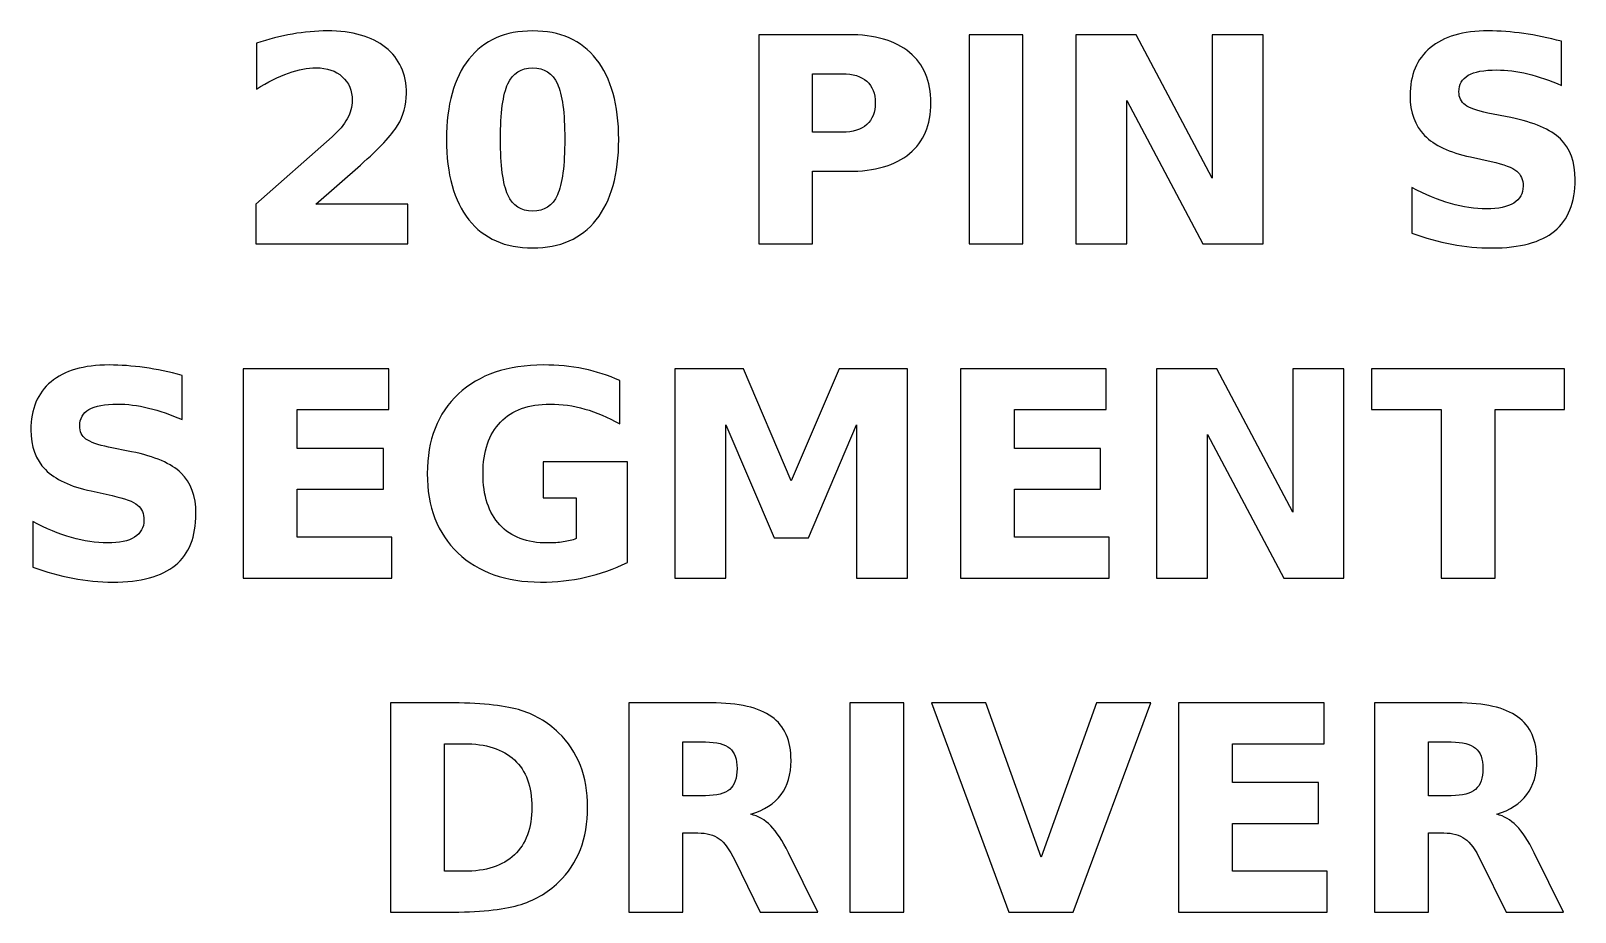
# Model space of a CAD drawing. Header units: centimetres. Extents: x -11.36 to -9.63, y -15.64 to -13.63.
# Drawn here: x -11.364 to -10.605, y -14.067 to -13.633 of the extents above; entities that cross this region are included whole.
import ezdxf

# ---------------------------------------------------------------- set-up
doc = ezdxf.new("R2010")
doc.units = ezdxf.units.CM
doc.header["$MEASUREMENT"] = 0
doc.layers.add('Layer 1', color=7, linetype='Continuous')

msp = doc.modelspace()

# ---------------------------------------------------------------- linework, layer by layer
at = {"layer": 'Layer 1', "color": 250}
for points, knots in [([(-11.22388, -13.71872), (-11.22388, -13.71872), (-11.1786, -13.71872), (-11.1786, -13.71872), (-11.1786, -13.71872), (-11.1786, -13.71872), (-11.1786, -13.73822), (-11.1786, -13.73822), (-11.1786, -13.73822), (-11.1786, -13.73822), (-11.25337, -13.73822), (-11.25337, -13.73822), (-11.25337, -13.73822), (-11.25337, -13.73822), (-11.25337, -13.71872), (-11.25337, -13.71872), (-11.25337, -13.71872), (-11.25337, -13.71872), (-11.21581, -13.68559), (-11.21581, -13.68559), (-11.21581, -13.68559), (-11.21245, -13.68255), (-11.20998, -13.67959), (-11.20838, -13.6767), (-11.20838, -13.6767), (-11.20676, -13.6738), (-11.20596, -13.67079), (-11.20596, -13.66766), (-11.20596, -13.66766), (-11.20596, -13.66284), (-11.20758, -13.65896), (-11.21082, -13.65602), (-11.21082, -13.65602), (-11.21405, -13.65308), (-11.21835, -13.65163), (-11.22374, -13.65163), (-11.22374, -13.65163), (-11.22787, -13.65163), (-11.23239, -13.65252), (-11.23731, -13.65428), (-11.23731, -13.65428), (-11.24222, -13.65605), (-11.24749, -13.65868), (-11.25309, -13.66216), (-11.25309, -13.66216), (-11.25309, -13.66216), (-11.25309, -13.63956), (-11.25309, -13.63956), (-11.25309, -13.63956), (-11.24711, -13.63759), (-11.24121, -13.63608), (-11.23538, -13.63505), (-11.23538, -13.63505), (-11.22954, -13.63401), (-11.22383, -13.63349), (-11.21821, -13.63349), (-11.21821, -13.63349), (-11.20591, -13.63349), (-11.19634, -13.6362), (-11.18952, -13.64163), (-11.18952, -13.64163), (-11.1827, -13.64704), (-11.17929, -13.65459), (-11.17929, -13.6643), (-11.17929, -13.6643), (-11.17929, -13.6699), (-11.18074, -13.67512), (-11.18364, -13.67997), (-11.18364, -13.67997), (-11.18653, -13.68481), (-11.19262, -13.6913), (-11.20189, -13.69944), (-11.20189, -13.69944), (-11.20189, -13.69944), (-11.22388, -13.71872), (-11.22388, -13.71872)], [0, 0, 0, 0, 0.052632, 0.052632, 0.052632, 0.052632, 0.105263, 0.105263, 0.105263, 0.105263, 0.157895, 0.157895, 0.157895, 0.157895, 0.210526, 0.210526, 0.210526, 0.210526, 0.263158, 0.263158, 0.263158, 0.263158, 0.315789, 0.315789, 0.315789, 0.315789, 0.368421, 0.368421, 0.368421, 0.368421, 0.421053, 0.421053, 0.421053, 0.421053, 0.473684, 0.473684, 0.473684, 0.473684, 0.526316, 0.526316, 0.526316, 0.526316, 0.578947, 0.578947, 0.578947, 0.578947, 0.631579, 0.631579, 0.631579, 0.631579, 0.684211, 0.684211, 0.684211, 0.684211, 0.736842, 0.736842, 0.736842, 0.736842, 0.789474, 0.789474, 0.789474, 0.789474, 0.842105, 0.842105, 0.842105, 0.842105, 0.894737, 0.894737, 0.894737, 0.894737, 0.947368, 0.947368, 0.947368, 0.947368, 1, 1, 1, 1]), ([(-11.07491, -13.68688), (-11.07491, -13.70393), (-11.07858, -13.71708), (-11.08594, -13.72634), (-11.08594, -13.72634), (-11.09328, -13.73559), (-11.10372, -13.74022), (-11.11722, -13.74022), (-11.11722, -13.74022), (-11.13077, -13.74022), (-11.14123, -13.73559), (-11.14857, -13.72634), (-11.14857, -13.72634), (-11.15593, -13.71708), (-11.1596, -13.70393), (-11.1596, -13.68688), (-11.1596, -13.68688), (-11.1596, -13.66981), (-11.15593, -13.65663), (-11.14857, -13.64737), (-11.14857, -13.64737), (-11.14123, -13.63813), (-11.13077, -13.63349), (-11.11722, -13.63349), (-11.11722, -13.63349), (-11.10372, -13.63349), (-11.09328, -13.63813), (-11.08594, -13.64737), (-11.08594, -13.64737), (-11.07858, -13.65663), (-11.07491, -13.66981), (-11.07491, -13.68688)], [0, 0, 0, 0, 0.125, 0.125, 0.125, 0.125, 0.25, 0.25, 0.25, 0.25, 0.375, 0.375, 0.375, 0.375, 0.5, 0.5, 0.5, 0.5, 0.625, 0.625, 0.625, 0.625, 0.75, 0.75, 0.75, 0.75, 0.875, 0.875, 0.875, 0.875, 1, 1, 1, 1]), ([(-11.00607, -13.63535), (-11.00607, -13.63535), (-10.96205, -13.63535), (-10.96205, -13.63535), (-10.96205, -13.63535), (-10.94895, -13.63535), (-10.9389, -13.63827), (-10.93189, -13.64408), (-10.93189, -13.64408), (-10.92489, -13.64989), (-10.92138, -13.65816), (-10.92138, -13.66891), (-10.92138, -13.66891), (-10.92138, -13.67968), (-10.92489, -13.68798), (-10.93189, -13.69379), (-10.93189, -13.69379), (-10.9389, -13.6996), (-10.94895, -13.70252), (-10.96205, -13.70252), (-10.96205, -13.70252), (-10.96205, -13.70252), (-10.97954, -13.70252), (-10.97954, -13.70252), (-10.97954, -13.70252), (-10.97954, -13.70252), (-10.97954, -13.73822), (-10.97954, -13.73822), (-10.97954, -13.73822), (-10.97954, -13.73822), (-11.00607, -13.73822), (-11.00607, -13.73822), (-11.00607, -13.73822), (-11.00607, -13.73822), (-11.00607, -13.63535), (-11.00607, -13.63535)], [0, 0, 0, 0, 0.111111, 0.111111, 0.111111, 0.111111, 0.222222, 0.222222, 0.222222, 0.222222, 0.333333, 0.333333, 0.333333, 0.333333, 0.444444, 0.444444, 0.444444, 0.444444, 0.555556, 0.555556, 0.555556, 0.555556, 0.666667, 0.666667, 0.666667, 0.666667, 0.777778, 0.777778, 0.777778, 0.777778, 0.888889, 0.888889, 0.888889, 0.888889, 1, 1, 1, 1]), ([(-10.90266, -13.63535), (-10.90266, -13.63535), (-10.87613, -13.63535), (-10.87613, -13.63535), (-10.87613, -13.63535), (-10.87613, -13.63535), (-10.87613, -13.73822), (-10.87613, -13.73822), (-10.87613, -13.73822), (-10.87613, -13.73822), (-10.90266, -13.73822), (-10.90266, -13.73822), (-10.90266, -13.73822), (-10.90266, -13.73822), (-10.90266, -13.63535), (-10.90266, -13.63535)], [0, 0, 0, 0, 0.25, 0.25, 0.25, 0.25, 0.5, 0.5, 0.5, 0.5, 0.75, 0.75, 0.75, 0.75, 1, 1, 1, 1]), ([(-10.85017, -13.63535), (-10.85017, -13.63535), (-10.82054, -13.63535), (-10.82054, -13.63535), (-10.82054, -13.63535), (-10.82054, -13.63535), (-10.78312, -13.70591), (-10.78312, -13.70591), (-10.78312, -13.70591), (-10.78312, -13.70591), (-10.78312, -13.63535), (-10.78312, -13.63535), (-10.78312, -13.63535), (-10.78312, -13.63535), (-10.75798, -13.63535), (-10.75798, -13.63535), (-10.75798, -13.63535), (-10.75798, -13.63535), (-10.75798, -13.73822), (-10.75798, -13.73822), (-10.75798, -13.73822), (-10.75798, -13.73822), (-10.78761, -13.73822), (-10.78761, -13.73822), (-10.78761, -13.73822), (-10.78761, -13.73822), (-10.82503, -13.66766), (-10.82503, -13.66766), (-10.82503, -13.66766), (-10.82503, -13.66766), (-10.82503, -13.73822), (-10.82503, -13.73822), (-10.82503, -13.73822), (-10.82503, -13.73822), (-10.85017, -13.73822), (-10.85017, -13.73822), (-10.85017, -13.73822), (-10.85017, -13.73822), (-10.85017, -13.63535), (-10.85017, -13.63535)], [0, 0, 0, 0, 0.1, 0.1, 0.1, 0.1, 0.2, 0.2, 0.2, 0.2, 0.3, 0.3, 0.3, 0.3, 0.4, 0.4, 0.4, 0.4, 0.5, 0.5, 0.5, 0.5, 0.6, 0.6, 0.6, 0.6, 0.7, 0.7, 0.7, 0.7, 0.8, 0.8, 0.8, 0.8, 0.9, 0.9, 0.9, 0.9, 1, 1, 1, 1]), ([(-10.61136, -13.6386), (-10.61136, -13.6386), (-10.61136, -13.66035), (-10.61136, -13.66035), (-10.61136, -13.66035), (-10.61701, -13.65783), (-10.62253, -13.65593), (-10.62789, -13.65464), (-10.62789, -13.65464), (-10.63328, -13.65334), (-10.63836, -13.65271), (-10.64313, -13.65271), (-10.64313, -13.65271), (-10.64946, -13.65271), (-10.65416, -13.65358), (-10.6572, -13.65532), (-10.6572, -13.65532), (-10.66023, -13.65708), (-10.66174, -13.65979), (-10.66174, -13.66346), (-10.66174, -13.66346), (-10.66174, -13.66621), (-10.66073, -13.66837), (-10.65868, -13.6699), (-10.65868, -13.6699), (-10.65663, -13.67143), (-10.65292, -13.67277), (-10.64753, -13.67387), (-10.64753, -13.67387), (-10.64753, -13.67387), (-10.63624, -13.67613), (-10.63624, -13.67613), (-10.63624, -13.67613), (-10.62479, -13.67844), (-10.61668, -13.68192), (-10.61186, -13.68662), (-10.61186, -13.68662), (-10.60703, -13.6913), (-10.60461, -13.69796), (-10.60461, -13.70659), (-10.60461, -13.70659), (-10.60461, -13.71795), (-10.60797, -13.72639), (-10.6147, -13.73192), (-10.6147, -13.73192), (-10.62143, -13.73744), (-10.6317, -13.74022), (-10.64553, -13.74022), (-10.64553, -13.74022), (-10.65207, -13.74022), (-10.65861, -13.73961), (-10.66517, -13.73836), (-10.66517, -13.73836), (-10.67173, -13.73711), (-10.67832, -13.73528), (-10.68488, -13.73286), (-10.68488, -13.73286), (-10.68488, -13.73286), (-10.68488, -13.71047), (-10.68488, -13.71047), (-10.68488, -13.71047), (-10.67832, -13.71395), (-10.67197, -13.71658), (-10.66583, -13.71835), (-10.66583, -13.71835), (-10.65969, -13.72011), (-10.65379, -13.721), (-10.6481, -13.721), (-10.6481, -13.721), (-10.64231, -13.721), (-10.63787, -13.72004), (-10.63479, -13.71811), (-10.63479, -13.71811), (-10.6317, -13.71618), (-10.63018, -13.71343), (-10.63018, -13.70983), (-10.63018, -13.70983), (-10.63018, -13.70663), (-10.63121, -13.70414), (-10.6333, -13.7024), (-10.6333, -13.7024), (-10.6354, -13.70066), (-10.63956, -13.69909), (-10.64582, -13.69772), (-10.64582, -13.69772), (-10.64582, -13.69772), (-10.65609, -13.69544), (-10.65609, -13.69544), (-10.65609, -13.69544), (-10.66637, -13.69323), (-10.6739, -13.68973), (-10.67865, -13.6849), (-10.67865, -13.6849), (-10.6834, -13.68008), (-10.68577, -13.67357), (-10.68577, -13.66541), (-10.68577, -13.66541), (-10.68577, -13.65515), (-10.68246, -13.64727), (-10.67585, -13.64177), (-10.67585, -13.64177), (-10.66924, -13.63624), (-10.65974, -13.63349), (-10.64732, -13.63349), (-10.64732, -13.63349), (-10.64168, -13.63349), (-10.63587, -13.63392), (-10.62989, -13.63476), (-10.62989, -13.63476), (-10.62392, -13.63561), (-10.61774, -13.63688), (-10.61136, -13.6386)], [0, 0, 0, 0, 0.035714, 0.035714, 0.035714, 0.035714, 0.071429, 0.071429, 0.071429, 0.071429, 0.107143, 0.107143, 0.107143, 0.107143, 0.142857, 0.142857, 0.142857, 0.142857, 0.178571, 0.178571, 0.178571, 0.178571, 0.214286, 0.214286, 0.214286, 0.214286, 0.25, 0.25, 0.25, 0.25, 0.285714, 0.285714, 0.285714, 0.285714, 0.321429, 0.321429, 0.321429, 0.321429, 0.357143, 0.357143, 0.357143, 0.357143, 0.392857, 0.392857, 0.392857, 0.392857, 0.428571, 0.428571, 0.428571, 0.428571, 0.464286, 0.464286, 0.464286, 0.464286, 0.5, 0.5, 0.5, 0.5, 0.535714, 0.535714, 0.535714, 0.535714, 0.571429, 0.571429, 0.571429, 0.571429, 0.607143, 0.607143, 0.607143, 0.607143, 0.642857, 0.642857, 0.642857, 0.642857, 0.678571, 0.678571, 0.678571, 0.678571, 0.714286, 0.714286, 0.714286, 0.714286, 0.75, 0.75, 0.75, 0.75, 0.785714, 0.785714, 0.785714, 0.785714, 0.821429, 0.821429, 0.821429, 0.821429, 0.857143, 0.857143, 0.857143, 0.857143, 0.892857, 0.892857, 0.892857, 0.892857, 0.928571, 0.928571, 0.928571, 0.928571, 0.964286, 0.964286, 0.964286, 0.964286, 1, 1, 1, 1]), ([(-11.10144, -13.68669), (-11.10144, -13.67383), (-11.10264, -13.66477), (-11.10506, -13.6595), (-11.10506, -13.6595), (-11.10746, -13.65426), (-11.11153, -13.65163), (-11.11722, -13.65163), (-11.11722, -13.65163), (-11.12291, -13.65163), (-11.12698, -13.65426), (-11.12943, -13.6595), (-11.12943, -13.6595), (-11.13185, -13.66477), (-11.13307, -13.67383), (-11.13307, -13.68669), (-11.13307, -13.68669), (-11.13307, -13.69967), (-11.13185, -13.70885), (-11.12943, -13.71416), (-11.12943, -13.71416), (-11.12698, -13.7195), (-11.12291, -13.72216), (-11.11722, -13.72216), (-11.11722, -13.72216), (-11.11158, -13.72216), (-11.10753, -13.7195), (-11.10508, -13.71416), (-11.10508, -13.71416), (-11.10266, -13.70885), (-11.10144, -13.69967), (-11.10144, -13.68669)], [0, 0, 0, 0, 0.125, 0.125, 0.125, 0.125, 0.25, 0.25, 0.25, 0.25, 0.375, 0.375, 0.375, 0.375, 0.5, 0.5, 0.5, 0.5, 0.625, 0.625, 0.625, 0.625, 0.75, 0.75, 0.75, 0.75, 0.875, 0.875, 0.875, 0.875, 1, 1, 1, 1]), ([(-10.97954, -13.65457), (-10.97954, -13.65457), (-10.97954, -13.6833), (-10.97954, -13.6833), (-10.97954, -13.6833), (-10.97954, -13.6833), (-10.96487, -13.6833), (-10.96487, -13.6833), (-10.96487, -13.6833), (-10.95972, -13.6833), (-10.95574, -13.68206), (-10.95294, -13.67954), (-10.95294, -13.67954), (-10.95014, -13.67705), (-10.94873, -13.6735), (-10.94873, -13.66891), (-10.94873, -13.66891), (-10.94873, -13.6643), (-10.95014, -13.66077), (-10.95294, -13.65828), (-10.95294, -13.65828), (-10.95574, -13.65581), (-10.95972, -13.65457), (-10.96487, -13.65457), (-10.96487, -13.65457), (-10.96487, -13.65457), (-10.97954, -13.65457), (-10.97954, -13.65457)], [0, 0, 0, 0, 0.142857, 0.142857, 0.142857, 0.142857, 0.285714, 0.285714, 0.285714, 0.285714, 0.428571, 0.428571, 0.428571, 0.428571, 0.571429, 0.571429, 0.571429, 0.571429, 0.714286, 0.714286, 0.714286, 0.714286, 0.857143, 0.857143, 0.857143, 0.857143, 1, 1, 1, 1]), ([(-11.28956, -13.80285), (-11.28956, -13.80285), (-11.28956, -13.8246), (-11.28956, -13.8246), (-11.28956, -13.8246), (-11.29521, -13.82208), (-11.30073, -13.82018), (-11.30609, -13.81889), (-11.30609, -13.81889), (-11.31148, -13.81759), (-11.31656, -13.81696), (-11.32133, -13.81696), (-11.32133, -13.81696), (-11.32766, -13.81696), (-11.33236, -13.81783), (-11.3354, -13.81957), (-11.3354, -13.81957), (-11.33843, -13.82133), (-11.33994, -13.82404), (-11.33994, -13.82771), (-11.33994, -13.82771), (-11.33994, -13.83046), (-11.33893, -13.83262), (-11.33688, -13.83415), (-11.33688, -13.83415), (-11.33483, -13.83568), (-11.33112, -13.83702), (-11.32573, -13.83812), (-11.32573, -13.83812), (-11.32573, -13.83812), (-11.31444, -13.84038), (-11.31444, -13.84038), (-11.31444, -13.84038), (-11.30299, -13.84269), (-11.29488, -13.84617), (-11.29006, -13.85087), (-11.29006, -13.85087), (-11.28523, -13.85555), (-11.28281, -13.86221), (-11.28281, -13.87084), (-11.28281, -13.87084), (-11.28281, -13.8822), (-11.28617, -13.89064), (-11.2929, -13.89617), (-11.2929, -13.89617), (-11.29963, -13.90169), (-11.3099, -13.90447), (-11.32373, -13.90447), (-11.32373, -13.90447), (-11.33027, -13.90447), (-11.33681, -13.90386), (-11.34337, -13.90261), (-11.34337, -13.90261), (-11.34993, -13.90136), (-11.35652, -13.89953), (-11.36308, -13.89711), (-11.36308, -13.89711), (-11.36308, -13.89711), (-11.36308, -13.87472), (-11.36308, -13.87472), (-11.36308, -13.87472), (-11.35652, -13.8782), (-11.35017, -13.88083), (-11.34403, -13.8826), (-11.34403, -13.8826), (-11.33789, -13.88436), (-11.33199, -13.88525), (-11.3263, -13.88525), (-11.3263, -13.88525), (-11.32051, -13.88525), (-11.31607, -13.88429), (-11.31299, -13.88236), (-11.31299, -13.88236), (-11.3099, -13.88043), (-11.30838, -13.87768), (-11.30838, -13.87408), (-11.30838, -13.87408), (-11.30838, -13.87088), (-11.30941, -13.86839), (-11.3115, -13.86665), (-11.3115, -13.86665), (-11.3136, -13.86491), (-11.31776, -13.86334), (-11.32402, -13.86197), (-11.32402, -13.86197), (-11.32402, -13.86197), (-11.33429, -13.85969), (-11.33429, -13.85969), (-11.33429, -13.85969), (-11.34457, -13.85748), (-11.3521, -13.85398), (-11.35685, -13.84915), (-11.35685, -13.84915), (-11.3616, -13.84433), (-11.36397, -13.83782), (-11.36397, -13.82966), (-11.36397, -13.82966), (-11.36397, -13.8194), (-11.36066, -13.81152), (-11.35405, -13.80602), (-11.35405, -13.80602), (-11.34744, -13.80049), (-11.33794, -13.79774), (-11.32552, -13.79774), (-11.32552, -13.79774), (-11.31988, -13.79774), (-11.31407, -13.79817), (-11.30809, -13.79901), (-11.30809, -13.79901), (-11.30212, -13.79986), (-11.29594, -13.80113), (-11.28956, -13.80285)], [0, 0, 0, 0, 0.035714, 0.035714, 0.035714, 0.035714, 0.071429, 0.071429, 0.071429, 0.071429, 0.107143, 0.107143, 0.107143, 0.107143, 0.142857, 0.142857, 0.142857, 0.142857, 0.178571, 0.178571, 0.178571, 0.178571, 0.214286, 0.214286, 0.214286, 0.214286, 0.25, 0.25, 0.25, 0.25, 0.285714, 0.285714, 0.285714, 0.285714, 0.321429, 0.321429, 0.321429, 0.321429, 0.357143, 0.357143, 0.357143, 0.357143, 0.392857, 0.392857, 0.392857, 0.392857, 0.428571, 0.428571, 0.428571, 0.428571, 0.464286, 0.464286, 0.464286, 0.464286, 0.5, 0.5, 0.5, 0.5, 0.535714, 0.535714, 0.535714, 0.535714, 0.571429, 0.571429, 0.571429, 0.571429, 0.607143, 0.607143, 0.607143, 0.607143, 0.642857, 0.642857, 0.642857, 0.642857, 0.678571, 0.678571, 0.678571, 0.678571, 0.714286, 0.714286, 0.714286, 0.714286, 0.75, 0.75, 0.75, 0.75, 0.785714, 0.785714, 0.785714, 0.785714, 0.821429, 0.821429, 0.821429, 0.821429, 0.857143, 0.857143, 0.857143, 0.857143, 0.892857, 0.892857, 0.892857, 0.892857, 0.928571, 0.928571, 0.928571, 0.928571, 0.964286, 0.964286, 0.964286, 0.964286, 1, 1, 1, 1]), ([(-11.25953, -13.7996), (-11.25953, -13.7996), (-11.18794, -13.7996), (-11.18794, -13.7996), (-11.18794, -13.7996), (-11.18794, -13.7996), (-11.18794, -13.81966), (-11.18794, -13.81966), (-11.18794, -13.81966), (-11.18794, -13.81966), (-11.233, -13.81966), (-11.233, -13.81966), (-11.233, -13.81966), (-11.233, -13.81966), (-11.233, -13.83881), (-11.233, -13.83881), (-11.233, -13.83881), (-11.233, -13.83881), (-11.19065, -13.83881), (-11.19065, -13.83881), (-11.19065, -13.83881), (-11.19065, -13.83881), (-11.19065, -13.85887), (-11.19065, -13.85887), (-11.19065, -13.85887), (-11.19065, -13.85887), (-11.233, -13.85887), (-11.233, -13.85887), (-11.233, -13.85887), (-11.233, -13.85887), (-11.233, -13.88241), (-11.233, -13.88241), (-11.233, -13.88241), (-11.233, -13.88241), (-11.18644, -13.88241), (-11.18644, -13.88241), (-11.18644, -13.88241), (-11.18644, -13.88241), (-11.18644, -13.90247), (-11.18644, -13.90247), (-11.18644, -13.90247), (-11.18644, -13.90247), (-11.25953, -13.90247), (-11.25953, -13.90247), (-11.25953, -13.90247), (-11.25953, -13.90247), (-11.25953, -13.7996), (-11.25953, -13.7996)], [0, 0, 0, 0, 0.083333, 0.083333, 0.083333, 0.083333, 0.166667, 0.166667, 0.166667, 0.166667, 0.25, 0.25, 0.25, 0.25, 0.333333, 0.333333, 0.333333, 0.333333, 0.416667, 0.416667, 0.416667, 0.416667, 0.5, 0.5, 0.5, 0.5, 0.583333, 0.583333, 0.583333, 0.583333, 0.666667, 0.666667, 0.666667, 0.666667, 0.75, 0.75, 0.75, 0.75, 0.833333, 0.833333, 0.833333, 0.833333, 0.916667, 0.916667, 0.916667, 0.916667, 1, 1, 1, 1]), ([(-11.07066, -13.89483), (-11.07727, -13.89805), (-11.08413, -13.90045), (-11.09126, -13.90207), (-11.09126, -13.90207), (-11.09839, -13.90367), (-11.10572, -13.90447), (-11.11332, -13.90447), (-11.11332, -13.90447), (-11.13044, -13.90447), (-11.14401, -13.89967), (-11.15403, -13.8901), (-11.15403, -13.8901), (-11.16405, -13.88053), (-11.16906, -13.86755), (-11.16906, -13.85113), (-11.16906, -13.85113), (-11.16906, -13.83455), (-11.16395, -13.82152), (-11.15377, -13.81199), (-11.15377, -13.81199), (-11.14356, -13.80249), (-11.12959, -13.79774), (-11.11186, -13.79774), (-11.11186, -13.79774), (-11.10502, -13.79774), (-11.09846, -13.79838), (-11.09218, -13.79967), (-11.09218, -13.79967), (-11.08592, -13.80096), (-11.07999, -13.80287), (-11.07444, -13.80539), (-11.07444, -13.80539), (-11.07444, -13.80539), (-11.07444, -13.82667), (-11.07444, -13.82667), (-11.07444, -13.82667), (-11.08018, -13.8234), (-11.0859, -13.82098), (-11.09157, -13.81938), (-11.09157, -13.81938), (-11.09723, -13.81776), (-11.10292, -13.81696), (-11.10862, -13.81696), (-11.10862, -13.81696), (-11.1192, -13.81696), (-11.12734, -13.81992), (-11.13305, -13.82582), (-11.13305, -13.82582), (-11.13877, -13.83173), (-11.14164, -13.84017), (-11.14164, -13.85113), (-11.14164, -13.85113), (-11.14164, -13.86202), (-11.13888, -13.87044), (-11.13336, -13.87636), (-11.13336, -13.87636), (-11.12785, -13.88229), (-11.12002, -13.88525), (-11.10986, -13.88525), (-11.10986, -13.88525), (-11.10711, -13.88525), (-11.10455, -13.88509), (-11.10217, -13.88474), (-11.10217, -13.88474), (-11.0998, -13.88438), (-11.09768, -13.88384), (-11.0958, -13.88311), (-11.0958, -13.88311), (-11.0958, -13.88311), (-11.0958, -13.86312), (-11.0958, -13.86312), (-11.0958, -13.86312), (-11.0958, -13.86312), (-11.11198, -13.86312), (-11.11198, -13.86312), (-11.11198, -13.86312), (-11.11198, -13.86312), (-11.11198, -13.84534), (-11.11198, -13.84534), (-11.11198, -13.84534), (-11.11198, -13.84534), (-11.07066, -13.84534), (-11.07066, -13.84534), (-11.07066, -13.84534), (-11.07066, -13.84534), (-11.07066, -13.89483), (-11.07066, -13.89483)], [0, 0, 0, 0, 0.045455, 0.045455, 0.045455, 0.045455, 0.090909, 0.090909, 0.090909, 0.090909, 0.136364, 0.136364, 0.136364, 0.136364, 0.181818, 0.181818, 0.181818, 0.181818, 0.227273, 0.227273, 0.227273, 0.227273, 0.272727, 0.272727, 0.272727, 0.272727, 0.318182, 0.318182, 0.318182, 0.318182, 0.363636, 0.363636, 0.363636, 0.363636, 0.409091, 0.409091, 0.409091, 0.409091, 0.454545, 0.454545, 0.454545, 0.454545, 0.5, 0.5, 0.5, 0.5, 0.545455, 0.545455, 0.545455, 0.545455, 0.590909, 0.590909, 0.590909, 0.590909, 0.636364, 0.636364, 0.636364, 0.636364, 0.681818, 0.681818, 0.681818, 0.681818, 0.727273, 0.727273, 0.727273, 0.727273, 0.772727, 0.772727, 0.772727, 0.772727, 0.818182, 0.818182, 0.818182, 0.818182, 0.863636, 0.863636, 0.863636, 0.863636, 0.909091, 0.909091, 0.909091, 0.909091, 0.954545, 0.954545, 0.954545, 0.954545, 1, 1, 1, 1]), ([(-11.0473, -13.7996), (-11.0473, -13.7996), (-11.01355, -13.7996), (-11.01355, -13.7996), (-11.01355, -13.7996), (-11.01355, -13.7996), (-10.9901, -13.85466), (-10.9901, -13.85466), (-10.9901, -13.85466), (-10.9901, -13.85466), (-10.96654, -13.7996), (-10.96654, -13.7996), (-10.96654, -13.7996), (-10.96654, -13.7996), (-10.93286, -13.7996), (-10.93286, -13.7996), (-10.93286, -13.7996), (-10.93286, -13.7996), (-10.93286, -13.90247), (-10.93286, -13.90247), (-10.93286, -13.90247), (-10.93286, -13.90247), (-10.95793, -13.90247), (-10.95793, -13.90247), (-10.95793, -13.90247), (-10.95793, -13.90247), (-10.95793, -13.82723), (-10.95793, -13.82723), (-10.95793, -13.82723), (-10.95793, -13.82723), (-10.98164, -13.88269), (-10.98164, -13.88269), (-10.98164, -13.88269), (-10.98164, -13.88269), (-10.99845, -13.88269), (-10.99845, -13.88269), (-10.99845, -13.88269), (-10.99845, -13.88269), (-11.02216, -13.82723), (-11.02216, -13.82723), (-11.02216, -13.82723), (-11.02216, -13.82723), (-11.02216, -13.90247), (-11.02216, -13.90247), (-11.02216, -13.90247), (-11.02216, -13.90247), (-11.0473, -13.90247), (-11.0473, -13.90247), (-11.0473, -13.90247), (-11.0473, -13.90247), (-11.0473, -13.7996), (-11.0473, -13.7996)], [0, 0, 0, 0, 0.076923, 0.076923, 0.076923, 0.076923, 0.153846, 0.153846, 0.153846, 0.153846, 0.230769, 0.230769, 0.230769, 0.230769, 0.307692, 0.307692, 0.307692, 0.307692, 0.384615, 0.384615, 0.384615, 0.384615, 0.461538, 0.461538, 0.461538, 0.461538, 0.538462, 0.538462, 0.538462, 0.538462, 0.615385, 0.615385, 0.615385, 0.615385, 0.692308, 0.692308, 0.692308, 0.692308, 0.769231, 0.769231, 0.769231, 0.769231, 0.846154, 0.846154, 0.846154, 0.846154, 0.923077, 0.923077, 0.923077, 0.923077, 1, 1, 1, 1]), ([(-10.90687, -13.7996), (-10.90687, -13.7996), (-10.83528, -13.7996), (-10.83528, -13.7996), (-10.83528, -13.7996), (-10.83528, -13.7996), (-10.83528, -13.81966), (-10.83528, -13.81966), (-10.83528, -13.81966), (-10.83528, -13.81966), (-10.88034, -13.81966), (-10.88034, -13.81966), (-10.88034, -13.81966), (-10.88034, -13.81966), (-10.88034, -13.83881), (-10.88034, -13.83881), (-10.88034, -13.83881), (-10.88034, -13.83881), (-10.83799, -13.83881), (-10.83799, -13.83881), (-10.83799, -13.83881), (-10.83799, -13.83881), (-10.83799, -13.85887), (-10.83799, -13.85887), (-10.83799, -13.85887), (-10.83799, -13.85887), (-10.88034, -13.85887), (-10.88034, -13.85887), (-10.88034, -13.85887), (-10.88034, -13.85887), (-10.88034, -13.88241), (-10.88034, -13.88241), (-10.88034, -13.88241), (-10.88034, -13.88241), (-10.83378, -13.88241), (-10.83378, -13.88241), (-10.83378, -13.88241), (-10.83378, -13.88241), (-10.83378, -13.90247), (-10.83378, -13.90247), (-10.83378, -13.90247), (-10.83378, -13.90247), (-10.90687, -13.90247), (-10.90687, -13.90247), (-10.90687, -13.90247), (-10.90687, -13.90247), (-10.90687, -13.7996), (-10.90687, -13.7996)], [0, 0, 0, 0, 0.083333, 0.083333, 0.083333, 0.083333, 0.166667, 0.166667, 0.166667, 0.166667, 0.25, 0.25, 0.25, 0.25, 0.333333, 0.333333, 0.333333, 0.333333, 0.416667, 0.416667, 0.416667, 0.416667, 0.5, 0.5, 0.5, 0.5, 0.583333, 0.583333, 0.583333, 0.583333, 0.666667, 0.666667, 0.666667, 0.666667, 0.75, 0.75, 0.75, 0.75, 0.833333, 0.833333, 0.833333, 0.833333, 0.916667, 0.916667, 0.916667, 0.916667, 1, 1, 1, 1]), ([(-10.81047, -13.7996), (-10.81047, -13.7996), (-10.78084, -13.7996), (-10.78084, -13.7996), (-10.78084, -13.7996), (-10.78084, -13.7996), (-10.74342, -13.87016), (-10.74342, -13.87016), (-10.74342, -13.87016), (-10.74342, -13.87016), (-10.74342, -13.7996), (-10.74342, -13.7996), (-10.74342, -13.7996), (-10.74342, -13.7996), (-10.71828, -13.7996), (-10.71828, -13.7996), (-10.71828, -13.7996), (-10.71828, -13.7996), (-10.71828, -13.90247), (-10.71828, -13.90247), (-10.71828, -13.90247), (-10.71828, -13.90247), (-10.74791, -13.90247), (-10.74791, -13.90247), (-10.74791, -13.90247), (-10.74791, -13.90247), (-10.78533, -13.83191), (-10.78533, -13.83191), (-10.78533, -13.83191), (-10.78533, -13.83191), (-10.78533, -13.90247), (-10.78533, -13.90247), (-10.78533, -13.90247), (-10.78533, -13.90247), (-10.81047, -13.90247), (-10.81047, -13.90247), (-10.81047, -13.90247), (-10.81047, -13.90247), (-10.81047, -13.7996), (-10.81047, -13.7996)], [0, 0, 0, 0, 0.1, 0.1, 0.1, 0.1, 0.2, 0.2, 0.2, 0.2, 0.3, 0.3, 0.3, 0.3, 0.4, 0.4, 0.4, 0.4, 0.5, 0.5, 0.5, 0.5, 0.6, 0.6, 0.6, 0.6, 0.7, 0.7, 0.7, 0.7, 0.8, 0.8, 0.8, 0.8, 0.9, 0.9, 0.9, 0.9, 1, 1, 1, 1]), ([(-10.70466, -13.7996), (-10.70466, -13.7996), (-10.60986, -13.7996), (-10.60986, -13.7996), (-10.60986, -13.7996), (-10.60986, -13.7996), (-10.60986, -13.81966), (-10.60986, -13.81966), (-10.60986, -13.81966), (-10.60986, -13.81966), (-10.64396, -13.81966), (-10.64396, -13.81966), (-10.64396, -13.81966), (-10.64396, -13.81966), (-10.64396, -13.90247), (-10.64396, -13.90247), (-10.64396, -13.90247), (-10.64396, -13.90247), (-10.67049, -13.90247), (-10.67049, -13.90247), (-10.67049, -13.90247), (-10.67049, -13.90247), (-10.67049, -13.81966), (-10.67049, -13.81966), (-10.67049, -13.81966), (-10.67049, -13.81966), (-10.70466, -13.81966), (-10.70466, -13.81966), (-10.70466, -13.81966), (-10.70466, -13.81966), (-10.70466, -13.7996), (-10.70466, -13.7996)], [0, 0, 0, 0, 0.125, 0.125, 0.125, 0.125, 0.25, 0.25, 0.25, 0.25, 0.375, 0.375, 0.375, 0.375, 0.5, 0.5, 0.5, 0.5, 0.625, 0.625, 0.625, 0.625, 0.75, 0.75, 0.75, 0.75, 0.875, 0.875, 0.875, 0.875, 1, 1, 1, 1]), ([(-11.18708, -13.96385), (-11.18708, -13.96385), (-11.15909, -13.96385), (-11.15909, -13.96385), (-11.15909, -13.96385), (-11.14348, -13.96385), (-11.13186, -13.96496), (-11.12422, -13.96719), (-11.12422, -13.96719), (-11.11657, -13.96942), (-11.11001, -13.97319), (-11.10453, -13.97853), (-11.10453, -13.97853), (-11.09971, -13.98316), (-11.09614, -13.98852), (-11.09378, -13.99459), (-11.09378, -13.99459), (-11.09146, -14.00063), (-11.09028, -14.0075), (-11.09028, -14.01519), (-11.09028, -14.01519), (-11.09028, -14.02295), (-11.09146, -14.02987), (-11.09378, -14.03596), (-11.09378, -14.03596), (-11.09614, -14.04205), (-11.09971, -14.04741), (-11.10453, -14.05204), (-11.10453, -14.05204), (-11.11006, -14.05738), (-11.11667, -14.06115), (-11.12438, -14.06338), (-11.12438, -14.06338), (-11.1321, -14.06561), (-11.14367, -14.06672), (-11.15909, -14.06672), (-11.15909, -14.06672), (-11.15909, -14.06672), (-11.18708, -14.06672), (-11.18708, -14.06672), (-11.18708, -14.06672), (-11.18708, -14.06672), (-11.18708, -13.96385), (-11.18708, -13.96385)], [0, 0, 0, 0, 0.090909, 0.090909, 0.090909, 0.090909, 0.181818, 0.181818, 0.181818, 0.181818, 0.272727, 0.272727, 0.272727, 0.272727, 0.363636, 0.363636, 0.363636, 0.363636, 0.454545, 0.454545, 0.454545, 0.454545, 0.545455, 0.545455, 0.545455, 0.545455, 0.636364, 0.636364, 0.636364, 0.636364, 0.727273, 0.727273, 0.727273, 0.727273, 0.818182, 0.818182, 0.818182, 0.818182, 0.909091, 0.909091, 0.909091, 0.909091, 1, 1, 1, 1]), ([(-11.04343, -14.0278), (-11.04343, -14.0278), (-11.04343, -14.06672), (-11.04343, -14.06672), (-11.04343, -14.06672), (-11.04343, -14.06672), (-11.06996, -14.06672), (-11.06996, -14.06672), (-11.06996, -14.06672), (-11.06996, -14.06672), (-11.06996, -13.96385), (-11.06996, -13.96385), (-11.06996, -13.96385), (-11.06996, -13.96385), (-11.02944, -13.96385), (-11.02944, -13.96385), (-11.02944, -13.96385), (-11.01589, -13.96385), (-11.00594, -13.96613), (-10.99964, -13.97067), (-10.99964, -13.97067), (-10.99332, -13.97521), (-10.99016, -13.98241), (-10.99016, -13.99224), (-10.99016, -13.99224), (-10.99016, -13.99903), (-10.99181, -14.00463), (-10.99508, -14.00898), (-10.99508, -14.00898), (-10.99837, -14.01336), (-11.00333, -14.01658), (-11.00994, -14.01863), (-11.00994, -14.01863), (-11.00632, -14.01947), (-11.00305, -14.02133), (-11.00018, -14.02425), (-11.00018, -14.02425), (-10.99731, -14.02716), (-10.99442, -14.03158), (-10.99148, -14.03751), (-10.99148, -14.03751), (-10.99148, -14.03751), (-10.97706, -14.06672), (-10.97706, -14.06672), (-10.97706, -14.06672), (-10.97706, -14.06672), (-11.00533, -14.06672), (-11.00533, -14.06672), (-11.00533, -14.06672), (-11.00533, -14.06672), (-11.01787, -14.04116), (-11.01787, -14.04116), (-11.01787, -14.04116), (-11.02038, -14.03603), (-11.02295, -14.0325), (-11.02556, -14.03062), (-11.02556, -14.03062), (-11.02815, -14.02874), (-11.0316, -14.0278), (-11.03593, -14.0278), (-11.03593, -14.0278), (-11.03593, -14.0278), (-11.04343, -14.0278), (-11.04343, -14.0278)], [0, 0, 0, 0, 0.0625, 0.0625, 0.0625, 0.0625, 0.125, 0.125, 0.125, 0.125, 0.1875, 0.1875, 0.1875, 0.1875, 0.25, 0.25, 0.25, 0.25, 0.3125, 0.3125, 0.3125, 0.3125, 0.375, 0.375, 0.375, 0.375, 0.4375, 0.4375, 0.4375, 0.4375, 0.5, 0.5, 0.5, 0.5, 0.5625, 0.5625, 0.5625, 0.5625, 0.625, 0.625, 0.625, 0.625, 0.6875, 0.6875, 0.6875, 0.6875, 0.75, 0.75, 0.75, 0.75, 0.8125, 0.8125, 0.8125, 0.8125, 0.875, 0.875, 0.875, 0.875, 0.9375, 0.9375, 0.9375, 0.9375, 1, 1, 1, 1]), ([(-10.96131, -13.96385), (-10.96131, -13.96385), (-10.93478, -13.96385), (-10.93478, -13.96385), (-10.93478, -13.96385), (-10.93478, -13.96385), (-10.93478, -14.06672), (-10.93478, -14.06672), (-10.93478, -14.06672), (-10.93478, -14.06672), (-10.96131, -14.06672), (-10.96131, -14.06672), (-10.96131, -14.06672), (-10.96131, -14.06672), (-10.96131, -13.96385), (-10.96131, -13.96385)], [0, 0, 0, 0, 0.25, 0.25, 0.25, 0.25, 0.5, 0.5, 0.5, 0.5, 0.75, 0.75, 0.75, 0.75, 1, 1, 1, 1]), ([(-10.9211, -13.96385), (-10.9211, -13.96385), (-10.89443, -13.96385), (-10.89443, -13.96385), (-10.89443, -13.96385), (-10.89443, -13.96385), (-10.86715, -14.03977), (-10.86715, -14.03977), (-10.86715, -14.03977), (-10.86715, -14.03977), (-10.83994, -13.96385), (-10.83994, -13.96385), (-10.83994, -13.96385), (-10.83994, -13.96385), (-10.81327, -13.96385), (-10.81327, -13.96385), (-10.81327, -13.96385), (-10.81327, -13.96385), (-10.85137, -14.06672), (-10.85137, -14.06672), (-10.85137, -14.06672), (-10.85137, -14.06672), (-10.883, -14.06672), (-10.883, -14.06672), (-10.883, -14.06672), (-10.883, -14.06672), (-10.9211, -13.96385), (-10.9211, -13.96385)], [0, 0, 0, 0, 0.142857, 0.142857, 0.142857, 0.142857, 0.285714, 0.285714, 0.285714, 0.285714, 0.428571, 0.428571, 0.428571, 0.428571, 0.571429, 0.571429, 0.571429, 0.571429, 0.714286, 0.714286, 0.714286, 0.714286, 0.857143, 0.857143, 0.857143, 0.857143, 1, 1, 1, 1]), ([(-10.7996, -13.96385), (-10.7996, -13.96385), (-10.72801, -13.96385), (-10.72801, -13.96385), (-10.72801, -13.96385), (-10.72801, -13.96385), (-10.72801, -13.98391), (-10.72801, -13.98391), (-10.72801, -13.98391), (-10.72801, -13.98391), (-10.77307, -13.98391), (-10.77307, -13.98391), (-10.77307, -13.98391), (-10.77307, -13.98391), (-10.77307, -14.00306), (-10.77307, -14.00306), (-10.77307, -14.00306), (-10.77307, -14.00306), (-10.73072, -14.00306), (-10.73072, -14.00306), (-10.73072, -14.00306), (-10.73072, -14.00306), (-10.73072, -14.02312), (-10.73072, -14.02312), (-10.73072, -14.02312), (-10.73072, -14.02312), (-10.77307, -14.02312), (-10.77307, -14.02312), (-10.77307, -14.02312), (-10.77307, -14.02312), (-10.77307, -14.04666), (-10.77307, -14.04666), (-10.77307, -14.04666), (-10.77307, -14.04666), (-10.72651, -14.04666), (-10.72651, -14.04666), (-10.72651, -14.04666), (-10.72651, -14.04666), (-10.72651, -14.06672), (-10.72651, -14.06672), (-10.72651, -14.06672), (-10.72651, -14.06672), (-10.7996, -14.06672), (-10.7996, -14.06672), (-10.7996, -14.06672), (-10.7996, -14.06672), (-10.7996, -13.96385), (-10.7996, -13.96385)], [0, 0, 0, 0, 0.083333, 0.083333, 0.083333, 0.083333, 0.166667, 0.166667, 0.166667, 0.166667, 0.25, 0.25, 0.25, 0.25, 0.333333, 0.333333, 0.333333, 0.333333, 0.416667, 0.416667, 0.416667, 0.416667, 0.5, 0.5, 0.5, 0.5, 0.583333, 0.583333, 0.583333, 0.583333, 0.666667, 0.666667, 0.666667, 0.666667, 0.75, 0.75, 0.75, 0.75, 0.833333, 0.833333, 0.833333, 0.833333, 0.916667, 0.916667, 0.916667, 0.916667, 1, 1, 1, 1]), ([(-10.67667, -14.0278), (-10.67667, -14.0278), (-10.67667, -14.06672), (-10.67667, -14.06672), (-10.67667, -14.06672), (-10.67667, -14.06672), (-10.7032, -14.06672), (-10.7032, -14.06672), (-10.7032, -14.06672), (-10.7032, -14.06672), (-10.7032, -13.96385), (-10.7032, -13.96385), (-10.7032, -13.96385), (-10.7032, -13.96385), (-10.66268, -13.96385), (-10.66268, -13.96385), (-10.66268, -13.96385), (-10.64913, -13.96385), (-10.63918, -13.96613), (-10.63288, -13.97067), (-10.63288, -13.97067), (-10.62656, -13.97521), (-10.6234, -13.98241), (-10.6234, -13.99224), (-10.6234, -13.99224), (-10.6234, -13.99903), (-10.62505, -14.00463), (-10.62832, -14.00898), (-10.62832, -14.00898), (-10.63161, -14.01336), (-10.63657, -14.01658), (-10.64318, -14.01863), (-10.64318, -14.01863), (-10.63956, -14.01947), (-10.63629, -14.02133), (-10.63342, -14.02425), (-10.63342, -14.02425), (-10.63055, -14.02716), (-10.62766, -14.03158), (-10.62472, -14.03751), (-10.62472, -14.03751), (-10.62472, -14.03751), (-10.6103, -14.06672), (-10.6103, -14.06672), (-10.6103, -14.06672), (-10.6103, -14.06672), (-10.63857, -14.06672), (-10.63857, -14.06672), (-10.63857, -14.06672), (-10.63857, -14.06672), (-10.65111, -14.04116), (-10.65111, -14.04116), (-10.65111, -14.04116), (-10.65362, -14.03603), (-10.65619, -14.0325), (-10.6588, -14.03062), (-10.6588, -14.03062), (-10.66139, -14.02874), (-10.66484, -14.0278), (-10.66917, -14.0278), (-10.66917, -14.0278), (-10.66917, -14.0278), (-10.67667, -14.0278), (-10.67667, -14.0278)], [0, 0, 0, 0, 0.0625, 0.0625, 0.0625, 0.0625, 0.125, 0.125, 0.125, 0.125, 0.1875, 0.1875, 0.1875, 0.1875, 0.25, 0.25, 0.25, 0.25, 0.3125, 0.3125, 0.3125, 0.3125, 0.375, 0.375, 0.375, 0.375, 0.4375, 0.4375, 0.4375, 0.4375, 0.5, 0.5, 0.5, 0.5, 0.5625, 0.5625, 0.5625, 0.5625, 0.625, 0.625, 0.625, 0.625, 0.6875, 0.6875, 0.6875, 0.6875, 0.75, 0.75, 0.75, 0.75, 0.8125, 0.8125, 0.8125, 0.8125, 0.875, 0.875, 0.875, 0.875, 0.9375, 0.9375, 0.9375, 0.9375, 1, 1, 1, 1]), ([(-11.16055, -13.98391), (-11.16055, -13.98391), (-11.16055, -14.04666), (-11.16055, -14.04666), (-11.16055, -14.04666), (-11.16055, -14.04666), (-11.15105, -14.04666), (-11.15105, -14.04666), (-11.15105, -14.04666), (-11.14021, -14.04666), (-11.13193, -14.04398), (-11.12622, -14.03859), (-11.12622, -14.03859), (-11.1205, -14.03323), (-11.11763, -14.02542), (-11.11763, -14.01519), (-11.11763, -14.01519), (-11.11763, -14.00498), (-11.12048, -13.99722), (-11.12617, -13.99191), (-11.12617, -13.99191), (-11.13186, -13.98657), (-11.14016, -13.98391), (-11.15105, -13.98391), (-11.15105, -13.98391), (-11.15105, -13.98391), (-11.16055, -13.98391), (-11.16055, -13.98391)], [0, 0, 0, 0, 0.142857, 0.142857, 0.142857, 0.142857, 0.285714, 0.285714, 0.285714, 0.285714, 0.428571, 0.428571, 0.428571, 0.428571, 0.571429, 0.571429, 0.571429, 0.571429, 0.714286, 0.714286, 0.714286, 0.714286, 0.857143, 0.857143, 0.857143, 0.857143, 1, 1, 1, 1]), ([(-11.03226, -14.00948), (-11.02671, -14.00948), (-11.02271, -14.00844), (-11.02031, -14.00637), (-11.02031, -14.00637), (-11.01789, -14.0043), (-11.01669, -14.00089), (-11.01669, -13.99616), (-11.01669, -13.99616), (-11.01669, -13.99148), (-11.01789, -13.98812), (-11.02031, -13.9861), (-11.02031, -13.9861), (-11.02271, -13.98408), (-11.02671, -13.98307), (-11.03226, -13.98307), (-11.03226, -13.98307), (-11.03226, -13.98307), (-11.04343, -13.98307), (-11.04343, -13.98307), (-11.04343, -13.98307), (-11.04343, -13.98307), (-11.04343, -14.00948), (-11.04343, -14.00948), (-11.04343, -14.00948), (-11.04343, -14.00948), (-11.03226, -14.00948), (-11.03226, -14.00948)], [0, 0, 0, 0, 0.142857, 0.142857, 0.142857, 0.142857, 0.285714, 0.285714, 0.285714, 0.285714, 0.428571, 0.428571, 0.428571, 0.428571, 0.571429, 0.571429, 0.571429, 0.571429, 0.714286, 0.714286, 0.714286, 0.714286, 0.857143, 0.857143, 0.857143, 0.857143, 1, 1, 1, 1]), ([(-10.6655, -14.00948), (-10.65995, -14.00948), (-10.65595, -14.00844), (-10.65355, -14.00637), (-10.65355, -14.00637), (-10.65113, -14.0043), (-10.64993, -14.00089), (-10.64993, -13.99616), (-10.64993, -13.99616), (-10.64993, -13.99148), (-10.65113, -13.98812), (-10.65355, -13.9861), (-10.65355, -13.9861), (-10.65595, -13.98408), (-10.65995, -13.98307), (-10.6655, -13.98307), (-10.6655, -13.98307), (-10.6655, -13.98307), (-10.67667, -13.98307), (-10.67667, -13.98307), (-10.67667, -13.98307), (-10.67667, -13.98307), (-10.67667, -14.00948), (-10.67667, -14.00948), (-10.67667, -14.00948), (-10.67667, -14.00948), (-10.6655, -14.00948), (-10.6655, -14.00948)], [0, 0, 0, 0, 0.142857, 0.142857, 0.142857, 0.142857, 0.285714, 0.285714, 0.285714, 0.285714, 0.428571, 0.428571, 0.428571, 0.428571, 0.571429, 0.571429, 0.571429, 0.571429, 0.714286, 0.714286, 0.714286, 0.714286, 0.857143, 0.857143, 0.857143, 0.857143, 1, 1, 1, 1])]:
    msp.add_open_spline(points, degree=3, knots=knots, dxfattribs=at)

doc.saveas('drawing.dxf')
